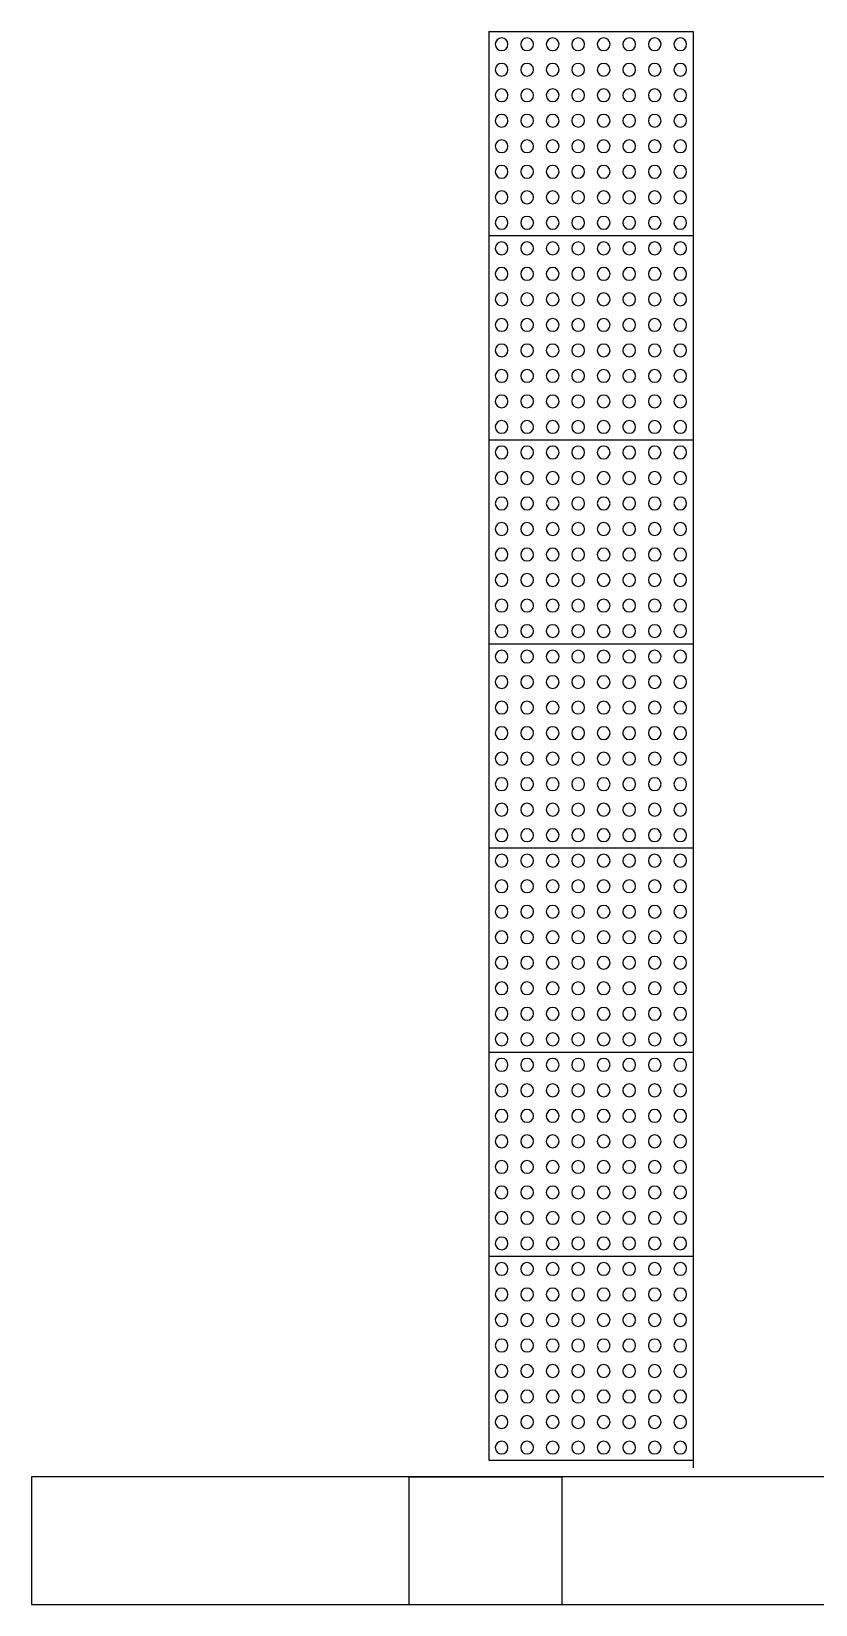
# Model space of a CAD drawing. Extents: x 0 to 244, y -71 to 76.
# Drawn here: x 101.183 to 102.719, y -0.001 to 3.081 of the extents above; entities that cross this region are included whole.
import ezdxf

# ---------------------------------------------------------------- set-up
doc = ezdxf.new("R2010")
doc.units = 0
doc.header["$LTSCALE"] = 0.01
doc.header["$MEASUREMENT"] = 0
doc.layers.get('0').update_dxf_attribs({"linetype": 'CONTINUOUS'})
for name, color, linetype in [('ALV', 2, 'CONTINUOUS'), ('AR-PIS', 1, 'CONTINUOUS'), ('ESTR', 3, 'CONTINUOUS')]:
    doc.layers.add(name, color=color, linetype=linetype)
doc.layers.get('0').freeze()

# ---------------------------------------------------------------- blocks, each defined once
blk = doc.blocks.new('piso podotactil')
for p, q in [((1, 1.4), (1, 1)), ((1.4, 1.4), (1, 1.4)), ((1.4, 1.4), (1.4, 1)), ((1.4, 1), (1, 1))]:
    blk.add_line(p, q)
for centre in [(1.025, 1.375), (1.075, 1.375), (1.125, 1.375), (1.175, 1.375), (1.225, 1.375), (1.275, 1.375), (1.325, 1.375), (1.375, 1.375), (1.025, 1.325), (1.075, 1.325), (1.125, 1.325), (1.175, 1.325), (1.225, 1.325), (1.275, 1.325), (1.325, 1.325), (1.375, 1.325), (1.025, 1.275), (1.075, 1.275), (1.125, 1.275), (1.175, 1.275), (1.225, 1.275), (1.275, 1.275), (1.325, 1.275), (1.375, 1.275), (1.025, 1.225), (1.075, 1.225), (1.125, 1.225), (1.175, 1.225), (1.225, 1.225), (1.275, 1.225), (1.325, 1.225), (1.375, 1.225), (1.025, 1.175), (1.075, 1.175), (1.125, 1.175), (1.175, 1.175), (1.225, 1.175), (1.275, 1.175), (1.325, 1.175), (1.375, 1.175), (1.025, 1.125), (1.075, 1.125), (1.125, 1.125), (1.175, 1.125), (1.225, 1.125), (1.275, 1.125), (1.325, 1.125), (1.375, 1.125), (1.025, 1.075), (1.075, 1.075), (1.125, 1.075), (1.175, 1.075), (1.225, 1.075), (1.275, 1.075), (1.325, 1.075), (1.375, 1.075), (1.025, 1.025), (1.075, 1.025), (1.125, 1.025), (1.175, 1.025), (1.225, 1.025), (1.275, 1.025), (1.325, 1.025), (1.375, 1.025)]:
    blk.add_circle(centre, 0.0125)

msp = doc.modelspace()

# ---------------------------------------------------------------- linework, layer by layer
at = {"layer": 'ALV'}
for p, q in [((104.9888, 0.2486), (101.1828, 0.2486)), ((101.1828, -0.0014), (107.9223, -0.0014))]:
    msp.add_line(p, q, dxfattribs=at)
at = {"layer": 'AR-PIS'}
msp.add_line((102.4789, 0.2812), (102.4789, 0.2662), dxfattribs=at)
at = {"layer": 'ESTR'}
for p, q in [((101.1828, 0.2486), (101.1828, -0.0014)), ((101.9223, 0.2486), (101.9223, -0.0014)), ((101.9223, 0.2486), (102.2211, 0.2486)), ((102.2223, -0.0014), (102.2223, 0.2486)), ((101.9223, -0.0014), (102.2211, -0.0014))]:
    msp.add_line(p, q, dxfattribs=at)

# ---------------------------------------------------------------- block references
at = {"layer": 'AR-PIS', "xscale": -1, "rotation": 8.797355380174565e-05}
for p in [(103.4789, 1.6812), (103.4789, 1.2812), (103.4789, 0.8812), (103.4789, 0.4812), (103.4789, 0.0812), (103.4789, -0.3188), (103.4789, -0.7188)]:
    msp.add_blockref('piso podotactil', p, dxfattribs=at)

doc.saveas('drawing.dxf')
